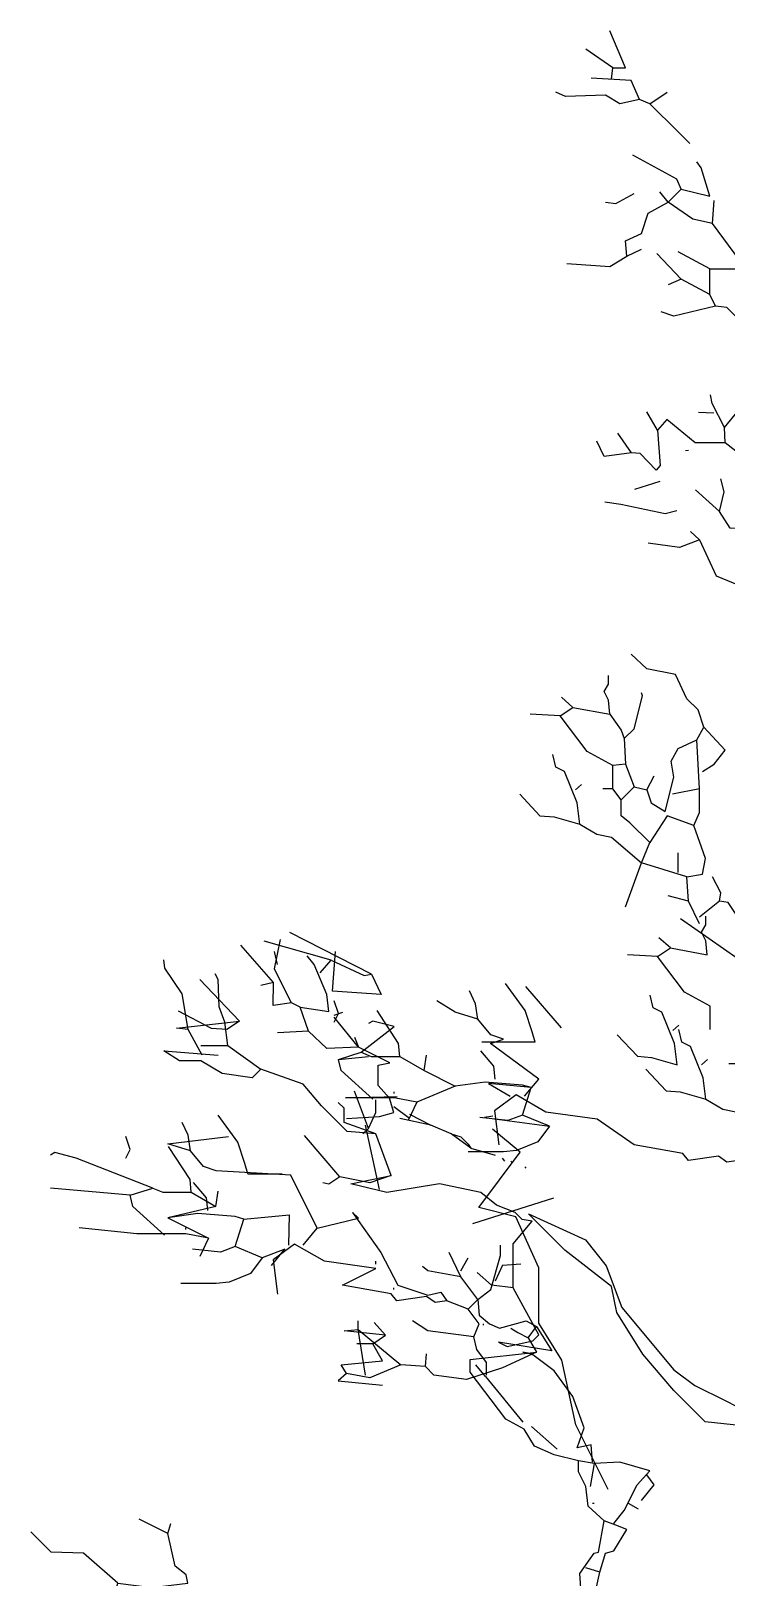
# Model space of a CAD drawing. Header units: metres. Extents: x -4.2 to 3.2, y 0 to 12.2.
# Drawn here: x -3.1 to -0.79, y 6.7 to 11.85 of the extents above; entities that cross this region are included whole.
import ezdxf

# ---------------------------------------------------------------- set-up
doc = ezdxf.new("R2010")
doc.units = ezdxf.units.M
doc.header["$LTSCALE"] = 0.2

msp = doc.modelspace()

# ---------------------------------------------------------------- linework, layer by layer
at = {"flags": 128}
for points in [[(-1.1632, 11.7233), (-1.1205, 11.7233), (-1.1732, 11.8458)], [(-1.1675, 11.6849), (-1.1632, 11.7233), (-1.2529, 11.7846)], [(-1.0735, 11.618), (-1.102, 11.6806), (-1.2344, 11.6892)], [(-0.9069, 11.4713), (-0.9454, 11.5098), (-1.0394, 11.6037), (-1.0735, 11.618), (-1.139, 11.6037), (-1.1874, 11.6322), (-1.3198, 11.6279), (-1.3526, 11.6422)], [(-1.0394, 11.6037), (-0.9824, 11.6422)], [(-0.9781, 11.2763), (-0.9354, 11.319), (-0.9497, 11.3532), (-1.0963, 11.4329)], [(-0.9354, 11.319), (-0.84, 11.2962), (-0.8685, 11.3902), (-0.8827, 11.4101)], [(-1.3156, 11.0727), (-1.1732, 11.0627), (-1.1162, 11.0969), (-1.1205, 11.1481), (-1.0678, 11.1723), (-1.045, 11.2393), (-0.9781, 11.2763), (-1.0066, 11.3104)], [(-1.1874, 11.2763), (-1.1533, 11.272), (-1.092, 11.3047)], [(-0.84, 11.0542), (-0.7361, 11.0542), (-0.7404, 11.0826), (-0.8315, 11.2051), (-0.897, 11.2193), (-0.9781, 11.2763)], [(-0.8315, 11.2051), (-0.8258, 11.282)], [(-1.1162, 11.0969), (-1.0678, 11.1197)], [(-0.84, 10.9687), (-0.84, 11.0542), (-0.9454, 11.1111)], [(-0.9354, 11.02), (-1.0166, 11.1054)], [(-0.8215, 10.9303), (-0.84, 10.9687), (-0.9354, 11.02), (-0.9781, 11.0015)], [(-0.4656, 10.2754), (-0.4044, 10.2853), (-0.3702, 10.4419), (-0.3702, 10.4889), (-0.4471, 10.5274), (-0.5752, 10.7125), (-0.5937, 10.7409), (-0.6222, 10.8449), (-0.7404, 10.8833), (-0.7831, 10.926), (-0.8215, 10.9303), (-0.9596, 10.8975), (-1.0023, 10.9118)], [(-0.7907, 10.5273), (-0.8325, 10.6068), (-0.838, 10.6351)], [(-0.7885, 10.4761), (-0.8883, 10.4762), (-0.9827, 10.5535), (-1.014, 10.518), (-1.0494, 10.5792)], [(-0.8268, 10.5743), (-0.8782, 10.5764)], [(-0.6264, 10.349), (-0.7885, 10.4761), (-0.7907, 10.5273), (-0.7459, 10.5819)], [(-1.014, 10.518), (-1.0048, 10.4001), (-1.0184, 10.3852), (-1.072, 10.44), (-1.1006, 10.4431), (-1.1461, 10.5081)], [(-1.1006, 10.4431), (-1.1913, 10.4307), (-1.2162, 10.481)], [(-0.9214, 10.4506), (-0.9114, 10.451)], [(-1.0068, 10.3473), (-1.0912, 10.3209)], [(-0.561, 10.148), (-0.6709, 10.1533), (-0.7194, 10.1883), (-0.7723, 10.1918), (-0.8074, 10.2473), (-0.7917, 10.3135), (-0.8034, 10.3558)], [(-0.8074, 10.2473), (-0.8874, 10.3195)], [(-0.95, 10.2499), (-0.9881, 10.2397), (-1.1361, 10.2706), (-1.1892, 10.2783)], [(-0.9044, 10.1806), (-0.8747, 10.1533), (-0.9406, 10.1277), (-1.0452, 10.1419)], [(-0.8747, 10.1533), (-0.8184, 10.0331), (-0.6922, 9.9814), (-0.5392, 9.9679)], [(-1.0493, 9.3214), (-1.0351, 9.2787), (-0.9881, 9.2502), (-0.9596, 9.3641), (-0.9682, 9.4168), (-0.9454, 9.4595), (-0.8827, 9.488), (-0.86, 9.5307), (-0.8785, 9.5877), (-0.9169, 9.6247), (-0.9539, 9.7058), (-1.0493, 9.7244), (-1.102, 9.7728)], [(-1.2956, 9.5962), (-1.1732, 9.5734), (-1.1775, 9.6204), (-1.1917, 9.6489), (-1.1775, 9.6731), (-1.1775, 9.7016)], [(-1.3383, 9.5677), (-1.2956, 9.5962), (-1.3341, 9.6304)], [(-1.1732, 9.5734), (-1.1347, 9.5208), (-1.1248, 9.4923), (-1.092, 9.525), (-1.0636, 9.6347), (-1.0678, 9.6446)], [(-1.1632, 9.3257), (-1.1632, 9.4026), (-1.2486, 9.4496), (-1.3383, 9.5677), (-1.438, 9.5734)], [(-0.8642, 9.3827), (-0.8258, 9.4069), (-0.7888, 9.4538), (-0.86, 9.5307)], [(-1.1248, 9.4923), (-1.1205, 9.4069), (-1.092, 9.3314), (-1.0493, 9.3214), (-1.0251, 9.3684)], [(-0.8742, 9.3257), (-0.8827, 9.488)], [(-1.4722, 9.3072), (-1.4053, 9.236), (-1.3583, 9.2317), (-1.2729, 9.2075), (-1.2814, 9.2787), (-1.3241, 9.3827), (-1.3526, 9.3969), (-1.3625, 9.4396)], [(-1.1205, 9.4069), (-1.1632, 9.4026)], [(-1.2871, 9.3214), (-1.2672, 9.3399)], [(-1.2729, 9.2075), (-1.2159, 9.1748), (-1.1675, 9.1648), (-1.0678, 9.0794), (-1.0394, 9.1463), (-1.1063, 9.2118), (-1.1347, 9.236), (-1.1347, 9.2887), (-1.1632, 9.3257), (-1.196, 9.3257)], [(-1.1347, 9.2887), (-1.092, 9.3314)], [(-0.8927, 9.2033), (-0.8742, 9.246), (-0.8742, 9.3257), (-0.9639, 9.3072)], [(-0.9169, 9.0324), (-0.8642, 9.0409), (-0.8543, 9.0936), (-0.8927, 9.2033), (-0.9824, 9.236), (-1.0394, 9.1463)], [(-0.9454, 9.0466), (-0.9454, 9.1121)], [(-1.1205, 8.9327), (-1.0678, 9.0794)], [(-0.9112, 8.9513), (-0.9169, 9.0324), (-1.0678, 9.0794)], [(-0.8073, 8.9513), (-0.803, 8.9797), (-0.8315, 9.0324)], [(-0.8742, 8.8758), (-0.9112, 8.9513), (-0.9781, 8.9698)], [(-0.6649, 8.8188), (-0.7176, 8.8559), (-0.7788, 8.947), (-0.8073, 8.9513), (-0.8742, 8.8986)], [(-0.9714, 8.796), (-0.849, 8.7732), (-0.8532, 8.8202), (-0.8675, 8.8486), (-0.8532, 8.8728), (-0.8532, 8.9013)], [(-2.0998, 8.7555), (-1.9902, 8.7042), (-1.966, 8.7085), (-2.238, 8.8473)], [(-0.5753, 8.2834), (-0.5753, 8.3977), (-0.6134, 8.6454), (-0.7469, 8.7597), (-0.9376, 8.8931)], [(-2.2917, 8.6814), (-2.4013, 8.8053)], [(-2.1369, 8.7128), (-2.0998, 8.7555), (-2.3235, 8.8188)], [(-2.2323, 8.6131), (-2.2707, 8.69), (-2.2892, 8.727), (-2.2689, 8.8238)], [(-1.0141, 8.7675), (-0.9714, 8.796), (-1.0099, 8.8301)], [(-2.5764, 8.5248), (-2.5964, 8.643), (-2.6533, 8.7284), (-2.6576, 8.7569)], [(-2.2792, 8.7413), (-2.2892, 8.784)], [(-2.2038, 8.5989), (-2.1084, 8.5846), (-2.1141, 8.6416), (-2.1568, 8.7413), (-2.1796, 8.7697)], [(-1.966, 8.7085), (-1.9333, 8.6416), (-2.0957, 8.6523), (-2.0857, 8.7847)], [(-0.839, 8.5254), (-0.839, 8.6023), (-0.9244, 8.6493), (-1.0141, 8.7675), (-1.1138, 8.7732)], [(-2.4048, 8.5529), (-2.5372, 8.691)], [(-2.5337, 8.4721), (-2.444, 8.4721), (-2.454, 8.549), (-2.4725, 8.6003), (-2.4768, 8.6914), (-2.4867, 8.7099)], [(-2.1753, 8.5192), (-2.2038, 8.5989), (-2.2323, 8.6131), (-2.2935, 8.6046), (-2.2917, 8.6814), (-2.3344, 8.6715)], [(-1.6116, 8.5594), (-1.6201, 8.6106), (-1.6401, 8.6534)], [(-1.4208, 8.4825), (-1.4308, 8.5167), (-1.455, 8.5879), (-1.5205, 8.6776)], [(-1.3341, 8.5309), (-1.4522, 8.6676)], [(-1.148, 8.5069), (-1.0811, 8.4358), (-1.0341, 8.4315), (-0.9486, 8.4073), (-0.9572, 8.4785), (-0.9999, 8.5824), (-1.0284, 8.5966), (-1.0383, 8.6394)], [(-2.09, 8.5494), (-2.0757, 8.5779), (-2.09, 8.6206)], [(-2.0003, 8.4498), (-1.9675, 8.4355), (-1.8721, 8.4355), (-1.8764, 8.4782), (-1.9476, 8.5879)], [(-1.4565, 8.3031), (-1.4095, 8.3601), (-1.5704, 8.4782), (-1.5262, 8.4925), (-1.5689, 8.5067), (-1.6116, 8.5594), (-1.687, 8.5822), (-1.7483, 8.6206)], [(-2.5294, 8.4394), (-2.5764, 8.5248), (-2.6149, 8.5291), (-2.4048, 8.5529), (-2.4475, 8.5245), (-2.4987, 8.5287), (-2.6084, 8.5857)], [(-2.0629, 8.5811), (-2.0914, 8.5711)], [(-2.023, 8.4992), (-2.0087, 8.4665), (-2.0899, 8.5661)], [(-2.0757, 8.4256), (-2.0003, 8.4498), (-1.8905, 8.5345), (-1.9617, 8.553), (-1.976, 8.5445)], [(-0.9629, 8.5212), (-0.9429, 8.5397)], [(-2.0487, 8.2294), (-1.9391, 8.2351), (-1.8921, 8.2493), (-1.9063, 8.2963), (-1.9433, 8.339), (-1.9433, 8.4059), (-1.9048, 8.4138), (-2.0087, 8.4665), (-2.1141, 8.4622), (-2.1753, 8.5192), (-2.2792, 8.5135)], [(-1.0526, 8.3926), (-0.9857, 8.3214), (-0.9387, 8.3172), (-0.8533, 8.293), (-0.8618, 8.3641), (-0.9045, 8.4681), (-0.933, 8.4823), (-0.943, 8.525)], [(-1.9005, 8.0393), (-1.9518, 8.1774), (-2.0472, 8.186), (-2.1326, 8.2714), (-2.1938, 8.3426), (-2.3344, 8.3924), (-2.3629, 8.3639), (-2.4625, 8.3782), (-2.5337, 8.4209), (-2.6049, 8.4209), (-2.6576, 8.4536), (-2.4759, 8.439)], [(-2.444, 8.4721), (-2.3344, 8.3924)], [(-1.9618, 8.2931), (-2.0672, 8.3885), (-2.0757, 8.4256), (-1.976, 8.4348)], [(-1.8721, 8.4355), (-1.791, 8.3885), (-1.7824, 8.4398)], [(-1.5546, 8.3601), (-1.5589, 8.4028), (-1.6016, 8.454)], [(-1.4208, 8.4825), (-1.5989, 8.4825)], [(-1.791, 8.3885), (-1.687, 8.3359)], [(-0.8675, 8.4069), (-0.8476, 8.4254)], [(-0.8533, 8.293), (-0.7963, 8.2602), (-0.7479, 8.2502), (-0.6483, 8.1648), (-0.6198, 8.2317), (-0.6867, 8.2972), (-0.7152, 8.3214), (-0.7152, 8.3741), (-0.7437, 8.4111), (-0.7764, 8.4111)], [(-1.4635, 8.2405), (-1.435, 8.3316), (-1.4635, 8.3401), (-1.5874, 8.3501), (-1.687, 8.3359), (-1.8152, 8.2832), (-1.8437, 8.222)], [(-1.435, 8.3316), (-1.5761, 8.3458), (-1.5049, 8.3031)], [(-1.9518, 8.1774), (-2.0572, 8.2152), (-2.0572, 8.2636), (-2.0772, 8.2821)], [(-1.8152, 8.2832), (-1.8906, 8.2974), (-2.053, 8.2974), (-1.8806, 8.3024)], [(-1.9945, 8.1774), (-1.976, 8.196), (-2.023, 8.3198)], [(-1.976, 8.196), (-1.9518, 8.2486), (-1.9518, 8.2913)], [(-1.8906, 8.3117), (-1.8906, 8.3173)], [(-0.6549, 7.9699), (-0.6364, 8.0127), (-0.6734, 8.0611), (-0.7446, 8.0895), (-0.7831, 8.0838), (-0.8115, 8.1038), (-0.9112, 8.0895), (-0.9297, 8.1123), (-1.092, 8.1408), (-1.2145, 8.2262), (-1.3853, 8.2504), (-1.485, 8.3074), (-1.5562, 8.2547), (-1.5419, 8.1408)], [(-2.3771, 8.045), (-2.3871, 8.0792), (-2.4113, 8.1504), (-2.4768, 8.2401)], [(-1.8394, 8.2294), (-1.8921, 8.2678)], [(-1.7013, 8.1781), (-1.7682, 8.2066), (-1.8721, 8.2294)], [(-1.8394, 8.2436), (-1.7682, 8.2066)], [(-1.5619, 8.2362), (-1.5903, 8.2319), (-1.3738, 8.2034), (-1.4123, 8.1508), (-1.4834, 8.1223), (-1.5262, 8.118), (-1.6443, 8.118)], [(-1.3738, 8.2034), (-1.4635, 8.2405), (-1.5119, 8.222), (-1.6059, 8.2319)], [(-2.5679, 8.1219), (-2.5764, 8.1731), (-2.5964, 8.2159)], [(-1.9391, 7.9931), (-1.986, 8.2066)], [(-1.7013, 8.1781), (-1.6685, 8.1682), (-1.6443, 8.144), (-1.6358, 8.1297), (-1.5546, 8.107)], [(-1.6358, 8.1297), (-1.7013, 8.1781)], [(-1.1784, 6.9948), (-1.2861, 7.21), (-1.3323, 7.4252), (-1.4092, 7.5481), (-1.4092, 7.7326), (-1.4861, 7.9016), (-1.6092, 7.9324), (-1.471, 8.1168), (-1.5633, 8.1936)], [(-2.7835, 8.0973), (-2.7692, 8.1258), (-2.7835, 8.1685)], [(-2.6938, 7.9977), (-2.661, 7.9834), (-2.5656, 7.9834), (-2.5699, 8.0261), (-2.6411, 8.1358)], [(-2.1938, 7.8073), (-2.1468, 7.8642), (-2.2347, 8.0407), (-2.4825, 8.055), (-2.5252, 8.0692), (-2.5679, 8.1219), (-2.6433, 8.1447), (-2.4418, 8.1685)], [(-2.0714, 8.0351), (-2.1895, 8.1718)], [(-2.7692, 7.9735), (-2.6938, 7.9977), (-2.949, 8.097), (-3.0202, 8.1155), (-3.0345, 8.107)], [(-1.5219, 8.087), (-1.5304, 8.097)], [(-1.4977, 8.0827), (-1.502, 8.087)], [(-2.3771, 8.045), (-2.2632, 8.045)], [(-1.495, 7.6656), (-1.495, 7.8122), (-1.4308, 7.8877), (-1.4649, 7.8934), (-1.4877, 7.9162), (-1.5504, 7.9404), (-1.6016, 7.9831), (-1.7397, 8.0116), (-1.9149, 7.9831), (-2.0345, 8.0116), (-1.9005, 8.0393), (-1.9717, 8.0151), (-2.0714, 8.0351), (-2.1084, 8.0109), (-2.1283, 8.0151)], [(-1.4507, 8.0642), (-1.455, 8.0685)], [(-2.6553, 7.8411), (-2.7607, 7.9365), (-2.7692, 7.9735), (-3.0345, 7.9973)], [(-2.5656, 7.9834), (-2.4845, 7.9365), (-2.4759, 7.9877)], [(-2.5109, 7.9226), (-2.5152, 7.9653), (-2.5579, 8.0165)], [(-2.4845, 7.9365), (-2.6433, 7.8984)], [(-1.6288, 7.8792), (-1.3596, 7.9646)], [(-2.4198, 7.803), (-2.3913, 7.8941), (-2.4198, 7.9026), (-2.5437, 7.9126), (-2.6433, 7.8984), (-2.5087, 7.8311), (-2.5372, 7.7699)], [(-2.3913, 7.8941), (-2.2404, 7.9083), (-2.2422, 7.8073)], [(-2.1468, 7.8642), (-2.0087, 7.897), (-2.0288, 7.9162), (-1.9348, 7.7838), (-1.8778, 7.6741), (-1.7782, 7.6414), (-1.7355, 7.6513), (-1.7155, 7.6229)], [(-0.5617, 7.082), (-0.7001, 7.203), (-0.8558, 7.2203), (-0.9596, 7.324), (-1.0634, 7.445), (-1.1499, 7.5833), (-1.1672, 7.6697), (-1.3229, 7.7907), (-1.444, 7.9117), (-1.2537, 7.8252), (-1.1845, 7.7388), (-1.1326, 7.6006), (-0.9596, 7.3931), (-0.8904, 7.3413), (-0.7866, 7.2894), (-0.7174, 7.2549), (-0.6309, 7.2549)], [(-2.5087, 7.8311), (-2.5841, 7.8453), (-2.7465, 7.8453), (-2.9391, 7.8649)], [(-2.5841, 7.8596), (-2.5841, 7.8653)], [(-2.2992, 7.7403), (-2.2547, 7.7944), (-2.3301, 7.7659), (-2.3686, 7.7133), (-2.4397, 7.6848), (-2.4825, 7.6805), (-2.6006, 7.6805)], [(-2.3301, 7.7659), (-2.4198, 7.803), (-2.4682, 7.7845), (-2.5622, 7.7944)], [(-1.6258, 7.5033), (-1.6073, 7.546), (-1.6443, 7.5944), (-1.7155, 7.6229), (-1.754, 7.6172), (-1.7824, 7.6371), (-1.8821, 7.6229), (-1.9006, 7.6457), (-2.0629, 7.6741), (-1.9518, 7.7304), (-2.1226, 7.7546), (-2.2223, 7.8115), (-2.2935, 7.7589), (-2.2792, 7.645)], [(-1.6685, 7.7026), (-1.707, 7.7838)], [(-1.6685, 7.7225), (-1.6443, 7.7652)], [(-1.6116, 7.6271), (-1.5689, 7.6599), (-1.5361, 7.7738), (-1.5361, 7.808)], [(-1.9518, 7.7446), (-1.9518, 7.7546)], [(-1.6443, 7.5944), (-1.6116, 7.6271), (-1.6685, 7.7026), (-1.7782, 7.7225), (-1.7967, 7.7368)], [(-1.6116, 7.6271), (-1.6073, 7.5745), (-1.5731, 7.546), (-1.5404, 7.5318), (-1.4507, 7.556), (-1.4165, 7.5374), (-1.3653, 7.4563), (-1.5434, 7.4848), (-1.5149, 7.4705), (-1.4295, 7.489), (-1.4095, 7.509), (-1.495, 7.6656), (-1.5661, 7.6741), (-1.6146, 7.7168)], [(-1.5304, 7.741), (-1.5546, 7.6884)], [(-1.5304, 7.741), (-1.4692, 7.7453)], [(-1.8921, 7.6599), (-1.8921, 7.6656)], [(-1.919, 7.5083), (-2.0572, 7.5232), (-2.0102, 7.5275), (-2.0102, 7.556)], [(-2.0102, 7.5275), (-1.8679, 7.4093)], [(-1.986, 7.3751), (-2.0102, 7.5275)], [(-1.9617, 7.4798), (-1.919, 7.5083), (-1.9575, 7.551)], [(-1.5831, 7.3751), (-1.5831, 7.4178), (-1.6159, 7.4606), (-1.6258, 7.5033), (-1.7782, 7.5232), (-1.8294, 7.556)], [(-1.5931, 7.5417), (-1.5931, 7.546)], [(-1.502, 7.5318), (-1.4792, 7.5175), (-1.445, 7.499), (-1.4165, 7.5374)], [(-2.0487, 7.3808), (-2.0672, 7.4093), (-1.929, 7.4228), (-1.9617, 7.4798), (-2.0144, 7.4798)], [(-1.445, 7.499), (-1.4165, 7.452)], [(-1.2672, 6.6348), (-1.2729, 6.7159), (-1.2244, 6.7828), (-1.2102, 6.7871), (-1.1917, 6.8911), (-1.2444, 6.9395), (-1.2529, 7.005), (-1.2771, 7.0534), (-1.2771, 7.0904), (-1.3583, 7.1103), (-1.4238, 7.1388), (-1.4579, 7.1957), (-1.5192, 7.2285), (-1.6373, 7.3851), (-1.6373, 7.4278), (-1.4165, 7.452), (-1.5304, 7.3993), (-1.65, 7.3609), (-1.7582, 7.3751), (-1.7867, 7.4036), (-1.8679, 7.4093), (-1.9718, 7.3666), (-2.0487, 7.3808), (-2.0772, 7.3566), (-1.929, 7.3417)], [(-1.7867, 7.4036), (-1.7824, 7.4463)], [(-1.5861, 7.3709), (-1.6188, 7.4093)], [(-1.2301, 7.0861), (-1.2344, 7.1431), (-1.2814, 7.1331), (-1.2586, 7.2), (-1.2956, 7.3039), (-1.3583, 7.3894), (-1.4337, 7.4463), (-1.4622, 7.452), (-1.4337, 7.4463)], [(-1.5861, 7.3709), (-1.4622, 7.2185)], [(-1.3483, 7.1288), (-1.4337, 7.2043)], [(-1.2244, 7.0818), (-1.2771, 7.0904)], [(-1.1589, 6.8825), (-1.1248, 6.9252), (-1.0821, 7.0107), (-1.0394, 7.0576), (-1.139, 7.0861), (-1.2244, 7.0818), (-1.2387, 7.005)], [(-1.0678, 6.958), (-1.0678, 6.958), (-1.0251, 7.0107), (-1.0493, 7.0434)], [(-1.2244, 6.948), (-1.2301, 6.948)], [(-1.0778, 6.9295), (-1.1105, 6.948)], [(-2.8105, 6.6832), (-2.6966, 6.6689), (-2.577, 6.6832), (-2.5827, 6.7117), (-2.6197, 6.7401), (-2.6439, 6.8483), (-2.7393, 6.8967)], [(-1.2059, 6.7202), (-1.1874, 6.7828), (-1.1589, 6.7914), (-1.1162, 6.8626), (-1.1533, 6.8768), (-1.1917, 6.8911)], [(-2.8248, 6.6305), (-2.8105, 6.6832), (-2.9244, 6.7828), (-3.0326, 6.7871), (-3.0996, 6.854)], [(-2.6439, 6.8483), (-2.634, 6.8825)], [(-1.2244, 6.6348), (-1.2059, 6.7202), (-1.2529, 6.7344)]]:
    msp.add_lwpolyline(points, dxfattribs=at)

doc.saveas('drawing.dxf')
